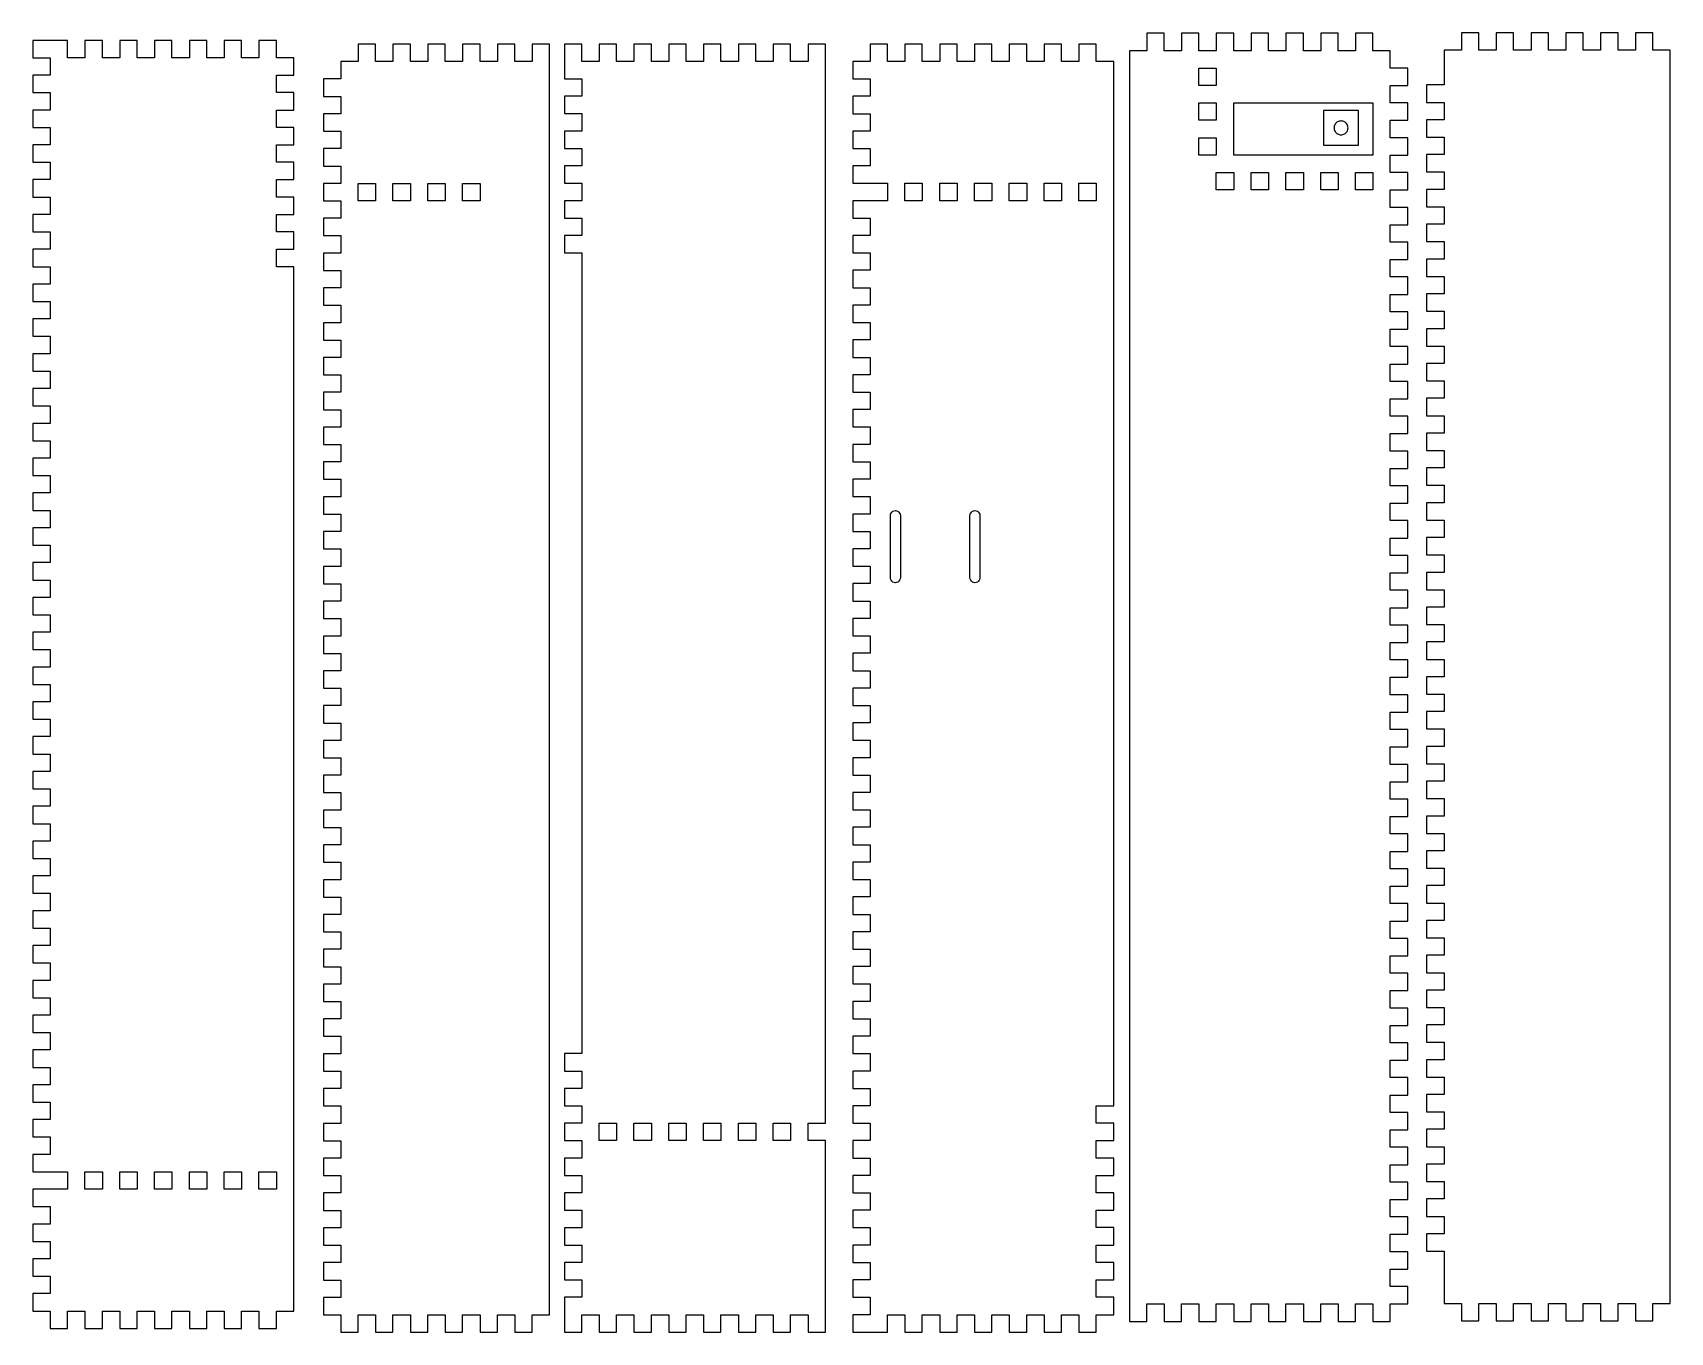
# Model space of a CAD drawing. Extents: x -73 to 855, y -280 to 666.
# Drawn here: x -63.5 to 407, y -280 to 93.3 of the extents above; entities that cross this region are included whole.
import ezdxf

# ---------------------------------------------------------------- set-up
doc = ezdxf.new("R2010")
doc.units = 0
doc.layers.add('Layer_1', color=7, linetype='CONTINUOUS')

msp = doc.modelspace()

# ---------------------------------------------------------------- linework, layer by layer
at = {"layer": 'Layer_1', "color": 7}
for points in [[(11.49133, 86.084317), (6.490688, 86.084317), (6.490688, 91.084956), (1.49008, 91.084956), (1.49008, 86.084317), (-3.510531, 86.084317), (-3.510531, 91.084956), (-8.51117, 91.084956), (-8.51117, 86.084317), (-13.511812, 86.084317), (-13.511812, 91.084956), (-18.51242, 91.084956), (-18.51242, 86.084317), (-23.513031, 86.084317), (-23.513031, 91.084956), (-28.51367, 91.084956), (-28.51367, 86.084317), (-33.514312, 86.084317), (-33.514312, 91.084956), (-38.51492, 91.084956), (-38.51492, 86.084317), (-43.515531, 86.084317), (-43.515531, 91.084956), (-48.51617, 91.084956), (-48.51617, 86.084317), (-53.507976, 86.084317), (-53.507976, 91.084956), (-58.508587, 91.084956), (-63.509226, 91.084956), (-63.509226, 86.084317), (-58.508587, 86.084317), (-58.508587, 81.083706), (-63.509226, 81.083706), (-63.509226, 76.083095), (-58.508587, 76.083095), (-58.508587, 71.082456), (-63.509226, 71.082456), (-63.509226, 66.081817), (-58.508587, 66.081817), (-58.508587, 61.081206), (-63.509226, 61.081206), (-63.509226, 56.0894), (-58.508587, 56.0894), (-58.508587, 51.088761), (-63.509226, 51.088761), (-63.509226, 46.08815), (-58.508587, 46.08815), (-58.508587, 41.08754), (-63.509226, 41.08754), (-63.509226, 36.086898), (-58.508587, 36.086898), (-58.508587, 31.086258), (-63.509226, 31.086258), (-63.509226, 26.085648), (-58.508587, 26.085648), (-58.508587, 21.085037), (-63.509226, 21.085037), (-63.509226, 16.084398), (-58.508587, 16.084398), (-58.508587, 11.08377), (-63.509226, 11.08377), (-63.509226, 6.083159), (-58.508587, 6.083159), (-58.508587, 1.08252), (-63.509226, 1.08252), (-63.509226, -3.918091), (-58.508587, -3.918091), (-58.508587, -8.91873), (-63.509226, -8.91873), (-63.509226, -13.910536), (-58.508587, -13.910536), (-58.508587, -18.911147), (-63.509226, -18.911147), (-63.509226, -23.911786), (-58.508587, -23.911786), (-58.508587, -28.912397), (-63.509226, -28.912397), (-63.509226, -33.913036), (-58.508587, -33.913036), (-58.508587, -38.913647), (-63.509226, -38.913647), (-63.509226, -43.914286), (-58.508587, -43.914286), (-58.508587, -48.914897), (-63.509226, -48.914897), (-63.509226, -53.915536), (-58.508587, -53.915536), (-58.508587, -58.916147), (-63.509226, -58.916147), (-63.509226, -63.916786), (-58.508587, -63.916786), (-58.508587, -68.917397), (-63.509226, -68.917397), (-63.509226, -73.918036), (-58.508587, -73.918036), (-58.508587, -78.918647), (-63.509226, -78.918647), (-63.509226, -83.910452), (-58.508587, -83.910452), (-58.508587, -88.911091), (-63.509226, -88.911091), (-63.509226, -93.911702), (-58.508587, -93.911702), (-58.508587, -98.912341), (-63.509226, -98.912341), (-63.509226, -103.912952), (-58.508587, -103.912952), (-58.508587, -108.913591), (-63.509226, -108.913591), (-63.509226, -113.914202), (-58.508587, -113.914202), (-58.508587, -118.914841), (-63.509226, -118.914841), (-63.509226, -123.915452), (-58.508587, -123.915452), (-58.508587, -128.916091), (-63.509226, -128.916091), (-63.509226, -133.916702), (-58.508587, -133.916702), (-58.508587, -138.917341), (-63.509226, -138.917341), (-63.509226, -143.917952), (-58.508587, -143.917952), (-58.508587, -148.918591), (-63.509226, -148.918591), (-63.509226, -153.910397), (-58.508587, -153.910397), (-58.508587, -158.911008), (-63.509226, -158.911008), (-63.509226, -163.911647), (-58.508587, -163.911647), (-58.508587, -168.912258), (-63.509226, -168.912258), (-63.509226, -173.912897), (-58.508587, -173.912897), (-58.508587, -178.913508), (-63.509226, -178.913508), (-63.509226, -183.914147), (-58.508587, -183.914147), (-58.508587, -188.914758), (-63.509226, -188.914758), (-63.509226, -193.915397), (-58.508587, -193.915397), (-58.508587, -198.916008), (-63.509226, -198.916008), (-63.509226, -203.916647), (-58.508587, -203.916647), (-58.508587, -208.917258), (-63.509226, -208.917258), (-63.509226, -213.917897), (-58.508587, -213.917897), (-58.508587, -218.918536), (-63.509226, -218.918536), (-63.509226, -223.910342), (-58.508587, -223.910342), (-58.508587, -228.910952), (-63.509226, -228.910952), (-63.509226, -233.911592), (-58.508587, -233.911592), (-53.507976, -233.911592), (-53.507976, -238.912202), (-58.508587, -238.912202), (-63.509226, -238.912202), (-63.509226, -243.912842), (-58.508587, -243.912842), (-58.508587, -248.913452), (-63.509226, -248.913452), (-63.509226, -253.914092), (-58.508587, -253.914092), (-58.508587, -258.914702), (-63.509226, -258.914702), (-63.509226, -263.915342), (-58.508587, -263.915342), (-58.508587, -268.915952), (-63.509226, -268.915952), (-63.509226, -273.916592), (-58.508587, -273.916592), (-58.508587, -278.917202), (-53.507976, -278.917202), (-53.507976, -273.916592), (-48.51617, -273.916592), (-48.51617, -278.917202), (-43.515531, -278.917202), (-43.515531, -273.916592), (-38.51492, -273.916592), (-38.51492, -278.917202), (-33.514312, -278.917202), (-33.514312, -273.916592), (-28.51367, -273.916592), (-28.51367, -278.917202), (-23.513031, -278.917202), (-23.513031, -273.916592), (-18.51242, -273.916592), (-18.51242, -278.917202), (-13.511812, -278.917202), (-13.511812, -273.916592), (-8.51117, -273.916592), (-8.51117, -278.917202), (-3.510531, -278.917202), (-3.510531, -273.916592), (1.49008, -273.916592), (1.49008, -278.917202), (6.490688, -278.917202), (6.490688, -273.916592), (11.49133, -273.916592), (11.49133, -263.915342), (11.49133, 26.085648), (6.490688, 26.085648), (6.490688, 31.086258), (11.49133, 31.086258), (11.49133, 36.086898), (6.490688, 36.086898), (6.490688, 41.08754), (11.49133, 41.08754), (11.49133, 46.08815), (6.490688, 46.08815), (6.490688, 51.088761), (11.49133, 51.088761), (11.49133, 56.0894), (6.490688, 56.0894), (6.490688, 61.081206), (11.49133, 61.081206), (11.49133, 66.081817), (6.490688, 66.081817), (6.490688, 71.082456), (11.49133, 71.082456), (11.49133, 76.083095), (6.490688, 76.083095), (6.490688, 81.083706), (11.49133, 81.083706), (11.49133, 86.084317), (11.49133, 86.084317)], [(30.00375, 90.002416), (30.00375, 85.001806), (25.003125, 85.001806), (25.003125, 80.001195), (20.0025, 80.001195), (20.0025, 75.000556), (25.003125, 75.000556), (25.003125, 69.999916), (20.0025, 69.999916), (20.0025, 64.999306), (25.003125, 64.999306), (25.003125, 59.998695), (20.0025, 59.998695), (20.0025, 54.998056), (25.003125, 54.998056), (25.003125, 50.00625), (25.003125, 49.997416), (20.0025, 49.997416), (20.0025, 45.005639), (25.003125, 45.005639), (25.003125, 40.005), (20.0025, 40.005), (20.0025, 35.004361), (25.003125, 35.004361), (25.003125, 30.00375), (20.0025, 30.00375), (20.0025, 25.003139), (25.003125, 25.003139), (25.003125, 20.0025), (20.0025, 20.0025), (20.0025, 15.001861), (25.003125, 15.001861), (25.003125, 10.00125), (20.0025, 10.00125), (20.0025, 5.000639), (25.003125, 5.000639), (25.003125, 0), (20.0025, 0), (20.0025, -5.000639), (25.003125, -5.000639), (25.003125, -10.00125), (20.0025, -10.00125), (20.0025, -15.001861), (25.003125, -15.001861), (25.003125, -20.0025), (20.0025, -20.0025), (20.0025, -25.003139), (25.003125, -25.003139), (25.003125, -29.994916), (20.0025, -29.994916), (20.0025, -34.995556), (25.003125, -34.995556), (25.003125, -39.996195), (20.0025, -39.996195), (20.0025, -44.996806), (25.003125, -44.996806), (25.003125, -49.997416), (20.0025, -49.997416), (20.0025, -54.998056), (25.003125, -54.998056), (25.003125, -59.998695), (20.0025, -59.998695), (20.0025, -64.999306), (25.003125, -64.999306), (25.003125, -69.999916), (20.0025, -69.999916), (20.0025, -75.000556), (25.003125, -75.000556), (25.003125, -80.001195), (20.0025, -80.001195), (20.0025, -85.001806), (25.003125, -85.001806), (25.003125, -90.002416), (20.0025, -90.002416), (20.0025, -95.003056), (25.003125, -95.003056), (25.003125, -99.994861), (20.0025, -99.994861), (20.0025, -104.995472), (25.003125, -104.995472), (25.003125, -109.996111), (20.0025, -109.996111), (20.0025, -114.99675), (25.003125, -114.99675), (25.003125, -119.997361), (20.0025, -119.997361), (20.0025, -124.997972), (25.003125, -124.997972), (25.003125, -129.998611), (20.0025, -129.998611), (20.0025, -134.99925), (25.003125, -134.99925), (25.003125, -139.999861), (20.0025, -139.999861), (20.0025, -145.000472), (25.003125, -145.000472), (25.003125, -150.001111), (20.0025, -150.001111), (20.0025, -155.00175), (25.003125, -155.00175), (25.003125, -160.002361), (20.0025, -160.002361), (20.0025, -165.002972), (25.003125, -165.002972), (25.003125, -169.994806), (20.0025, -169.994806), (20.0025, -174.995417), (25.003125, -174.995417), (25.003125, -179.996028), (20.0025, -179.996028), (20.0025, -184.996667), (25.003125, -184.996667), (25.003125, -189.997306), (20.0025, -189.997306), (20.0025, -194.997917), (25.003125, -194.997917), (25.003125, -199.998528), (20.0025, -199.998528), (20.0025, -204.999167), (25.003125, -204.999167), (25.003125, -209.999806), (20.0025, -209.999806), (20.0025, -215.000417), (25.003125, -215.000417), (25.003125, -220.001028), (20.0025, -220.001028), (20.0025, -225.001667), (25.003125, -225.001667), (25.003125, -230.002306), (20.0025, -230.002306), (20.0025, -235.002917), (25.003125, -235.002917), (25.003125, -239.994722), (20.0025, -239.994722), (20.0025, -244.995361), (25.003125, -244.995361), (25.003125, -249.995972), (20.0025, -249.995972), (20.0025, -254.996583), (25.003125, -254.996583), (25.003125, -259.997222), (20.0025, -259.997222), (20.0025, -264.997861), (25.003125, -264.997861), (25.003125, -269.998472), (20.0025, -269.998472), (20.0025, -274.999083), (25.003125, -274.999083), (25.003125, -279.999722), (30.00375, -279.999722), (30.00375, -274.999083), (35.004375, -274.999083), (35.004375, -279.999722), (39.996181, -279.999722), (39.996181, -274.999083), (44.996806, -274.999083), (44.996806, -279.999722), (49.997431, -279.999722), (49.997431, -274.999083), (54.998056, -274.999083), (54.998056, -279.999722), (59.998681, -279.999722), (59.998681, -274.999083), (64.999306, -274.999083), (64.999306, -279.999722), (69.999931, -279.999722), (69.999931, -274.999083), (75.000556, -274.999083), (75.000556, -279.999722), (80.001181, -279.999722), (80.001181, -274.999083), (85.001806, -274.999083), (85.001806, 85.001806), (85.001806, 90.002416), (80.001181, 90.002416), (80.001181, 85.001806), (75.000556, 85.001806), (75.000556, 90.002416), (69.999931, 90.002416), (69.999931, 85.001806), (64.999306, 85.001806), (64.999306, 90.002416), (59.998681, 90.002416), (59.998681, 85.001806), (54.998056, 85.001806), (54.998056, 90.002416), (49.997431, 90.002416), (49.997431, 85.001806), (44.996806, 85.001806), (44.996806, 90.002416), (39.996181, 90.002416), (39.996181, 85.001806), (35.004375, 85.001806), (35.004375, 90.002416), (30.00375, 90.002416), (30.00375, 90.002416)], [(164.243873, 90.037138), (159.243234, 90.037138), (159.243234, 85.036513), (154.242623, 85.036513), (154.242623, 90.037138), (149.242012, 90.037138), (149.242012, 85.036513), (144.241373, 85.036513), (144.241373, 90.037138), (139.240734, 90.037138), (139.240734, 85.036513), (134.240123, 85.036513), (134.240123, 90.037138), (129.239512, 90.037138), (129.239512, 85.036513), (124.238873, 85.036513), (124.238873, 90.037138), (119.238234, 90.037138), (119.238234, 85.036513), (114.237623, 85.036513), (114.237623, 90.037138), (109.237012, 90.037138), (109.237012, 85.036513), (104.236373, 85.036513), (104.236373, 90.037138), (99.244568, 90.037138), (99.244568, 85.036513), (94.243957, 85.036513), (94.243957, 90.037138), (89.243318, 90.037138), (89.243318, 80.035888), (94.243957, 80.035888), (94.243957, 75.035263), (89.243318, 75.035263), (89.243318, 70.043458), (94.243957, 70.043458), (94.243957, 65.042833), (89.243318, 65.042833), (89.243318, 60.042208), (94.243957, 60.042208), (94.243957, 55.041583), (89.243318, 55.041583), (89.243318, 50.040958), (94.243957, 50.040958), (94.243957, 45.040333), (89.243318, 45.040333), (89.243318, 40.039708), (94.243957, 40.039708), (94.243957, 35.039083), (89.243318, 35.039083), (89.243318, 30.038458), (94.243957, 30.038458), (94.243957, 25.037833), (94.243957, 20.037208), (94.243957, -24.959592), (94.243957, -199.963842), (89.243318, -199.963842), (89.243318, -204.964453), (94.243957, -204.964453), (94.243957, -209.956287), (89.243318, -209.956287), (89.243318, -214.956898), (94.243957, -214.956898), (94.243957, -219.957509), (89.243318, -219.957509), (89.243318, -224.958148), (94.243957, -224.958148), (94.243957, -229.958787), (89.243318, -229.958787), (89.243318, -234.959398), (94.243957, -234.959398), (94.243957, -239.960009), (89.243318, -239.960009), (89.243318, -244.960648), (94.243957, -244.960648), (94.243957, -249.961287), (89.243318, -249.961287), (89.243318, -254.961898), (94.243957, -254.961898), (94.243957, -259.962509), (89.243318, -259.962509), (89.243318, -264.963148), (94.243957, -264.963148), (94.243957, -269.963787), (89.243318, -269.963787), (89.243318, -279.956204), (94.243957, -279.956204), (94.243957, -274.964398), (99.244568, -274.964398), (99.244568, -279.956204), (104.236373, -279.956204), (104.236373, -274.964398), (109.237012, -274.964398), (109.237012, -279.956204), (114.237623, -279.956204), (114.237623, -274.964398), (119.238234, -274.964398), (119.238234, -279.956204), (124.238873, -279.956204), (124.238873, -274.964398), (129.239512, -274.964398), (129.239512, -279.956204), (134.240123, -279.956204), (134.240123, -274.964398), (139.240734, -274.964398), (139.240734, -279.956204), (144.241373, -279.956204), (144.241373, -274.964398), (149.242012, -274.964398), (149.242012, -279.956204), (154.242623, -279.956204), (154.242623, -274.964398), (159.243234, -274.964398), (159.243234, -279.956204), (164.243873, -279.956204), (164.243873, -224.958148), (159.243234, -224.958148), (159.243234, -219.957509), (164.243873, -219.957509), (164.243873, -214.956898), (164.243873, -209.956287), (164.243873, -194.963232), (164.243873, 20.037208), (164.243873, 30.038458), (164.243873, 35.039083), (164.243873, 45.040333), (164.243873, 90.037138), (164.243873, 90.037138)], [(247.088112, 85.04093), (242.087473, 85.04093), (242.087473, 90.041541), (237.086862, 90.041541), (237.086862, 85.04093), (232.086252, 85.04093), (232.086252, 90.041541), (227.085612, 90.041541), (227.085612, 85.04093), (222.084973, 85.04093), (222.084973, 90.041541), (217.084362, 90.041541), (217.084362, 85.04093), (212.083752, 85.04093), (212.083752, 90.041541), (207.083112, 90.041541), (207.083112, 85.04093), (202.082473, 85.04093), (202.082473, 90.041541), (197.081862, 90.041541), (197.081862, 85.04093), (192.081252, 85.04093), (192.081252, 90.041541), (187.080612, 90.041541), (187.080612, 85.04093), (182.088807, 85.04093), (182.088807, 90.041541), (177.088196, 90.041541), (177.088196, 85.04093), (172.087557, 85.04093), (172.087557, 80.040319), (177.088196, 80.040319), (177.088196, 75.03968), (172.087557, 75.03968), (172.087557, 70.039041), (177.088196, 70.039041), (177.088196, 65.03843), (172.087557, 65.03843), (172.087557, 60.037819), (177.088196, 60.037819), (177.088196, 55.03718), (172.087557, 55.03718), (172.087557, 50.036541), (177.088196, 50.036541), (182.088807, 50.036541), (182.088807, 45.03593), (177.088196, 45.03593), (172.087557, 45.03593), (172.087557, 40.035319), (177.088196, 40.035319), (177.088196, 35.03468), (172.087557, 35.03468), (172.087557, 30.042874), (177.088196, 30.042874), (177.088196, 25.042264), (172.087557, 25.042264), (172.087557, 20.041624), (177.088196, 20.041624), (177.088196, 15.040985), (172.087557, 15.040985), (172.087557, 10.040366), (177.088196, 10.040366), (177.088196, 5.039755), (172.087557, 5.039755), (172.087557, 0.039116), (177.088196, 0.039116), (177.088196, -4.961523), (172.087557, -4.961523), (172.087557, -9.962134), (177.088196, -9.962134), (177.088196, -14.962745), (172.087557, -14.962745), (172.087557, -19.963384), (177.088196, -19.963384), (177.088196, -24.964023), (172.087557, -24.964023), (172.087557, -29.964634), (177.088196, -29.964634), (177.088196, -34.965245), (172.087557, -34.965245), (172.087557, -39.957079), (177.088196, -39.957079), (177.088196, -44.95769), (172.087557, -44.95769), (172.087557, -49.9583), (177.088196, -49.9583), (177.088196, -54.95894), (172.087557, -54.95894), (172.087557, -59.959579), (177.088196, -59.959579), (177.088196, -64.96019), (172.087557, -64.96019), (172.087557, -69.9608), (177.088196, -69.9608), (177.088196, -74.96144), (172.087557, -74.96144), (172.087557, -79.962079), (177.088196, -79.962079), (177.088196, -84.96269), (172.087557, -84.96269), (172.087557, -89.9633), (177.088196, -89.9633), (177.088196, -94.96394), (172.087557, -94.96394), (172.087557, -99.964579), (177.088196, -99.964579), (177.088196, -104.96519), (172.087557, -104.96519), (172.087557, -109.956995), (177.088196, -109.956995), (177.088196, -114.957634), (172.087557, -114.957634), (172.087557, -119.958245), (177.088196, -119.958245), (177.088196, -124.958856), (172.087557, -124.958856), (172.087557, -129.959495), (177.088196, -129.959495), (177.088196, -134.960134), (172.087557, -134.960134), (172.087557, -139.960745), (177.088196, -139.960745), (177.088196, -144.961356), (172.087557, -144.961356), (172.087557, -149.961995), (177.088196, -149.961995), (177.088196, -154.962634), (172.087557, -154.962634), (172.087557, -159.963245), (177.088196, -159.963245), (177.088196, -164.963856), (172.087557, -164.963856), (172.087557, -169.964495), (177.088196, -169.964495), (177.088196, -174.965134), (172.087557, -174.965134), (172.087557, -179.956912), (177.088196, -179.956912), (177.088196, -184.957551), (172.087557, -184.957551), (172.087557, -189.95819), (177.088196, -189.95819), (177.088196, -194.958801), (172.087557, -194.958801), (172.087557, -199.959412), (177.088196, -199.959412), (177.088196, -204.960051), (172.087557, -204.960051), (172.087557, -209.96069), (177.088196, -209.96069), (177.088196, -214.961301), (172.087557, -214.961301), (172.087557, -219.961912), (177.088196, -219.961912), (177.088196, -224.962551), (172.087557, -224.962551), (172.087557, -229.96319), (177.088196, -229.96319), (177.088196, -234.963801), (172.087557, -234.963801), (172.087557, -239.964412), (177.088196, -239.964412), (177.088196, -244.965051), (172.087557, -244.965051), (172.087557, -249.956856), (177.088196, -249.956856), (177.088196, -254.957467), (172.087557, -254.957467), (172.087557, -259.958106), (177.088196, -259.958106), (177.088196, -264.958745), (172.087557, -264.958745), (172.087557, -269.959356), (177.088196, -269.959356), (177.088196, -274.959967), (172.087557, -274.959967), (172.087557, -279.960606), (177.088196, -279.960606), (182.088807, -279.960606), (182.088807, -274.959967), (187.080612, -274.959967), (187.080612, -279.960606), (192.081252, -279.960606), (192.081252, -274.959967), (197.081862, -274.959967), (197.081862, -279.960606), (202.082473, -279.960606), (202.082473, -274.959967), (207.083112, -274.959967), (207.083112, -279.960606), (212.083752, -279.960606), (212.083752, -274.959967), (217.084362, -274.959967), (217.084362, -279.960606), (222.084973, -279.960606), (222.084973, -274.959967), (227.085612, -274.959967), (227.085612, -279.960606), (232.086252, -279.960606), (232.086252, -274.959967), (237.086862, -274.959967), (237.086862, -279.960606), (242.087473, -279.960606), (242.087473, -274.959967), (247.088112, -274.959967), (247.088112, -269.959356), (242.087473, -269.959356), (242.087473, -264.958745), (247.088112, -264.958745), (247.088112, -259.958106), (242.087473, -259.958106), (242.087473, -254.957467), (247.088112, -254.957467), (247.088112, -249.956856), (242.087473, -249.956856), (242.087473, -244.965051), (247.088112, -244.965051), (247.088112, -239.964412), (242.087473, -239.964412), (242.087473, -234.963801), (247.088112, -234.963801), (247.088112, -229.96319), (242.087473, -229.96319), (242.087473, -224.962551), (247.088112, -224.962551), (247.088112, -219.961912), (242.087473, -219.961912), (242.087473, -214.961301), (247.088112, -214.961301), (247.088112, 75.03968), (247.088112, 85.04093), (247.088112, 85.04093)], [(256.573257, 93.132639), (256.573257, 88.132028), (251.572646, 88.132028), (251.572646, -271.868872), (251.572646, -276.869511), (256.573257, -276.869511), (256.573257, -271.868872), (261.565091, -271.868872), (261.565091, -276.869511), (266.565702, -276.869511), (266.565702, -271.868872), (271.566313, -271.868872), (271.566313, -276.869511), (276.566952, -276.869511), (276.566952, -271.868872), (281.567591, -271.868872), (281.567591, -276.869511), (286.56819, -276.869511), (286.56819, -271.868872), (291.568801, -271.868872), (291.568801, -276.869511), (296.56944, -276.869511), (296.56944, -271.868872), (301.57008, -271.868872), (301.57008, -276.869511), (306.57069, -276.869511), (306.57069, -271.868872), (311.571301, -271.868872), (311.571301, -276.869511), (316.563135, -276.869511), (316.563135, -271.868872), (321.563746, -271.868872), (321.563746, -276.869511), (326.564357, -276.869511), (326.564357, -271.868872), (331.564996, -271.868872), (331.564996, -266.868261), (326.564357, -266.868261), (326.564357, -261.86765), (331.564996, -261.86765), (331.564996, -256.867011), (326.564357, -256.867011), (326.564357, -251.866372), (331.564996, -251.866372), (331.564996, -246.865761), (326.564357, -246.865761), (326.564357, -241.86515), (331.564996, -241.86515), (331.564996, -236.864511), (326.564357, -236.864511), (326.564357, -231.872705), (331.564996, -231.872705), (331.564996, -226.872094), (326.564357, -226.872094), (326.564357, -221.871455), (331.564996, -221.871455), (331.564996, -216.870816), (326.564357, -216.870816), (326.564357, -211.870205), (331.564996, -211.870205), (331.564996, -206.869594), (326.564357, -206.869594), (326.564357, -201.868955), (331.564996, -201.868955), (331.564996, -196.868316), (326.564357, -196.868316), (326.564357, -191.867705), (331.564996, -191.867705), (331.564996, -186.867094), (326.564357, -186.867094), (326.564357, -181.866455), (331.564996, -181.866455), (331.564996, -176.865816), (326.564357, -176.865816), (326.564357, -171.865205), (331.564996, -171.865205), (331.564996, -166.864594), (326.564357, -166.864594), (326.564357, -161.872761), (331.564996, -161.872761), (331.564996, -156.87215), (326.564357, -156.87215), (326.564357, -151.871539), (331.564996, -151.871539), (331.564996, -146.8709), (326.564357, -146.8709), (326.564357, -141.870261), (331.564996, -141.870261), (331.564996, -136.86965), (326.564357, -136.86965), (326.564357, -131.869039), (331.564996, -131.869039), (331.564996, -126.8684), (326.564357, -126.8684), (326.564357, -121.867761), (331.564996, -121.867761), (331.564996, -116.86715), (326.564357, -116.86715), (326.564357, -111.866539), (331.564996, -111.866539), (331.564996, -106.8659), (326.564357, -106.8659), (326.564357, -101.865261), (331.564996, -101.865261), (331.564996, -96.86465), (326.564357, -96.86465), (326.564357, -91.872844), (331.564996, -91.872844), (331.564996, -86.872205), (326.564357, -86.872205), (326.564357, -81.871594), (331.564996, -81.871594), (331.564996, -76.870983), (326.564357, -76.870983), (326.564357, -71.870344), (331.564996, -71.870344), (331.564996, -66.869705), (326.564357, -66.869705), (326.564357, -61.869094), (331.564996, -61.869094), (331.564996, -56.868483), (326.564357, -56.868483), (326.564357, -51.867844), (331.564996, -51.867844), (331.564996, -46.867205), (326.564357, -46.867205), (326.564357, -41.866594), (331.564996, -41.866594), (331.564996, -36.865983), (326.564357, -36.865983), (326.564357, -31.865344), (331.564996, -31.865344), (331.564996, -26.864705), (326.564357, -26.864705), (326.564357, -21.872928), (331.564996, -21.872928), (331.564996, -16.872289), (326.564357, -16.872289), (326.564357, -11.87165), (331.564996, -11.87165), (331.564996, -6.871039), (326.564357, -6.871039), (326.564357, -1.870428), (331.564996, -1.870428), (331.564996, 3.130211), (326.564357, 3.130211), (326.564357, 8.13085), (331.564996, 8.13085), (331.564996, 13.131461), (326.564357, 13.131461), (326.564357, 18.132084), (331.564996, 18.132084), (331.564996, 23.132723), (326.564357, 23.132723), (326.564357, 28.133362), (331.564996, 28.133362), (331.564996, 33.133973), (326.564357, 33.133973), (326.564357, 38.134584), (331.564996, 38.134584), (331.564996, 43.135223), (326.564357, 43.135223), (326.564357, 48.135862), (331.564996, 48.135862), (331.564996, 53.127639), (326.564357, 53.127639), (326.564357, 53.136473), (326.564357, 58.128278), (331.564996, 58.128278), (331.564996, 63.128917), (326.564357, 63.128917), (326.564357, 68.129528), (331.564996, 68.129528), (331.564996, 73.130139), (326.564357, 73.130139), (326.564357, 78.130778), (331.564996, 78.130778), (331.564996, 83.131417), (326.564357, 83.131417), (326.564357, 88.132028), (321.563746, 88.132028), (321.563746, 93.132639), (316.563135, 93.132639), (316.563135, 88.132028), (311.571301, 88.132028), (311.571301, 93.132639), (306.57069, 93.132639), (306.57069, 88.132028), (301.57008, 88.132028), (301.57008, 93.132639), (296.56944, 93.132639), (296.56944, 88.132028), (291.568801, 88.132028), (291.568801, 93.132639), (286.56819, 93.132639), (286.56819, 88.132028), (281.567591, 88.132028), (281.567591, 93.132639), (276.566952, 93.132639), (276.566952, 88.132028), (271.566313, 88.132028), (271.566313, 93.132639), (266.565702, 93.132639), (266.565702, 88.132028), (261.565091, 88.132028), (261.565091, 93.132639), (256.573257, 93.132639), (256.573257, 93.132639)], [(406.993062, 88.283164), (401.992451, 88.283164), (401.992451, 93.283789), (396.991812, 93.283789), (396.991812, 88.283164), (391.991201, 88.283164), (391.991201, 93.283789), (386.990562, 93.283789), (386.990562, 88.283164), (381.989951, 88.283164), (381.989951, 93.283789), (376.998117, 93.283789), (376.998117, 88.283164), (371.997506, 88.283164), (371.997506, 93.283789), (366.996895, 93.283789), (366.996895, 88.283164), (361.996256, 88.283164), (361.996256, 93.283789), (356.995617, 93.283789), (356.995617, 88.283164), (351.995006, 88.283164), (351.995006, 93.283789), (346.994395, 93.283789), (346.994395, 88.283164), (341.993756, 88.283164), (341.993756, 78.281914), (336.993117, 78.281914), (336.993117, 73.290108), (341.993756, 73.290108), (341.993756, 68.289483), (336.993117, 68.289483), (336.993117, 63.288858), (341.993756, 63.288858), (341.993756, 58.288233), (336.993117, 58.288233), (336.993117, 53.287608), (341.993756, 53.287608), (341.993756, 48.286983), (336.993117, 48.286983), (336.993117, 43.286358), (341.993756, 43.286358), (341.993756, 38.285733), (336.993117, 38.285733), (336.993117, 33.285108), (341.993756, 33.285108), (341.993756, 28.284483), (336.993117, 28.284483), (336.993117, 23.283858), (341.993756, 23.283858), (341.993756, 18.283233), (336.993117, 18.283233), (336.993117, 13.28262), (341.993756, 13.28262), (341.993756, 8.28198), (336.993117, 8.28198), (336.993117, 3.290175), (341.993756, 3.290175), (341.993756, -1.710464), (336.993117, -1.710464), (336.993117, -6.711075), (341.993756, -6.711075), (341.993756, -11.711714), (336.993117, -11.711714), (336.993117, -16.712325), (341.993756, -16.712325), (341.993756, -21.712964), (336.993117, -21.712964), (336.993117, -26.713575), (341.993756, -26.713575), (341.993756, -31.714214), (336.993117, -31.714214), (336.993117, -36.714825), (341.993756, -36.714825), (341.993756, -41.715464), (336.993117, -41.715464), (336.993117, -46.716075), (341.993756, -46.716075), (341.993756, -51.716714), (336.993117, -51.716714), (336.993117, -56.717325), (341.993756, -56.717325), (341.993756, -61.717964), (336.993117, -61.717964), (336.993117, -66.70977), (341.993756, -66.70977), (341.993756, -71.710381), (336.993117, -71.710381), (336.993117, -76.71102), (341.993756, -76.71102), (341.993756, -81.711631), (336.993117, -81.711631), (336.993117, -86.71227), (341.993756, -86.71227), (341.993756, -91.712881), (336.993117, -91.712881), (336.993117, -96.71352), (341.993756, -96.71352), (341.993756, -101.714131), (336.993117, -101.714131), (336.993117, -106.71477), (341.993756, -106.71477), (341.993756, -111.715381), (336.993117, -111.715381), (336.993117, -116.71602), (341.993756, -116.71602), (341.993756, -121.716631), (336.993117, -121.716631), (336.993117, -126.71727), (341.993756, -126.71727), (341.993756, -131.717881), (336.993117, -131.717881), (336.993117, -136.709686), (341.993756, -136.709686), (341.993756, -141.710325), (336.993117, -141.710325), (336.993117, -146.710936), (341.993756, -146.710936), (341.993756, -151.711575), (336.993117, -151.711575), (336.993117, -156.712186), (341.993756, -156.712186), (341.993756, -161.712825), (336.993117, -161.712825), (336.993117, -166.713436), (341.993756, -166.713436), (341.993756, -171.714075), (336.993117, -171.714075), (336.993117, -176.714686), (341.993756, -176.714686), (341.993756, -181.715297), (336.993117, -181.715297), (336.993117, -186.715936), (341.993756, -186.715936), (341.993756, -191.716575), (336.993117, -191.716575), (336.993117, -196.717186), (341.993756, -196.717186), (341.993756, -201.717797), (336.993117, -201.717797), (336.993117, -206.709631), (341.993756, -206.709631), (341.993756, -211.710242), (336.993117, -211.710242), (336.993117, -216.710853), (341.993756, -216.710853), (341.993756, -221.711492), (336.993117, -221.711492), (336.993117, -226.712131), (341.993756, -226.712131), (341.993756, -231.712742), (336.993117, -231.712742), (336.993117, -236.713353), (341.993756, -236.713353), (341.993756, -241.713992), (336.993117, -241.713992), (336.993117, -246.714631), (341.993756, -246.714631), (341.993756, -251.715242), (336.993117, -251.715242), (336.993117, -256.715853), (341.993756, -256.715853), (341.993756, -271.717742), (346.994395, -271.717742), (346.994395, -276.709547), (351.995006, -276.709547), (351.995006, -271.717742), (356.995617, -271.717742), (356.995617, -276.709547), (361.996256, -276.709547), (361.996256, -271.717742), (366.996895, -271.717742), (366.996895, -276.709547), (371.997506, -276.709547), (371.997506, -271.717742), (376.998117, -271.717742), (376.998117, -276.709547), (381.989951, -276.709547), (381.989951, -271.717742), (386.990562, -271.717742), (386.990562, -276.709547), (391.991201, -276.709547), (391.991201, -271.717742), (396.991812, -271.717742), (396.991812, -276.709547), (401.992451, -276.709547), (401.992451, -271.717742), (406.993062, -271.717742), (406.993062, 88.283164), (406.993062, 88.283164)], [(271.566313, 83.131417), (276.566952, 83.131417), (276.566952, 78.130778), (271.566313, 78.130778), (271.566313, 83.131417), (271.566313, 83.131417)], [(271.566313, 73.130139), (276.566952, 73.130139), (276.566952, 68.129528), (271.566313, 68.129528), (271.566313, 73.130139), (271.566313, 73.130139)], [(281.567591, 73.130139), (321.57258, 73.130139), (321.57258, 58.128278), (281.567591, 58.128278), (281.567591, 73.130139), (281.567591, 73.130139)], [(307.403105, 70.965306), (307.403105, 60.964084), (317.404355, 60.964084), (317.404355, 70.965306), (307.403105, 70.965306), (307.403105, 70.965306)], [(312.403716, 67.966694), (312.403716, 67.966694)], [(271.566313, 63.128917), (276.566952, 63.128917), (276.566952, 58.128278), (271.566313, 58.128278), (271.566313, 63.128917), (271.566313, 63.128917)], [(276.566952, 53.127639), (281.567591, 53.127639), (281.567591, 48.127028), (276.566952, 48.127028), (276.566952, 53.127639), (276.566952, 53.127639)], [(286.56819, 53.127639), (291.568801, 53.127639), (291.568801, 48.127028), (286.56819, 48.127028), (286.56819, 53.127639), (286.56819, 53.127639)], [(296.56944, 53.127639), (301.57008, 53.127639), (301.57008, 48.127028), (296.56944, 48.127028), (296.56944, 53.127639), (296.56944, 53.127639)], [(306.57069, 53.127639), (311.571301, 53.127639), (311.571301, 48.127028), (306.57069, 48.127028), (306.57069, 53.127639), (306.57069, 53.127639)], [(316.57194, 53.127639), (321.57258, 53.127639), (321.57258, 48.127028), (316.57194, 48.127028), (316.57194, 53.127639), (316.57194, 53.127639)], [(30.00375, 49.997416), (35.004375, 49.997416), (35.004375, 44.996806), (30.00375, 44.996806), (30.00375, 49.997416), (30.00375, 49.997416)], [(39.996181, 49.997416), (44.996806, 49.997416), (44.996806, 44.996806), (39.996181, 44.996806), (39.996181, 49.997416), (39.996181, 49.997416)], [(49.997431, 49.997416), (54.998056, 49.997416), (54.998056, 44.996806), (49.997431, 44.996806), (49.997431, 49.997416), (49.997431, 49.997416)], [(59.998681, 49.997416), (64.999306, 49.997416), (64.999306, 44.996806), (59.998681, 44.996806), (59.998681, 49.997416), (59.998681, 49.997416)], [(192.081252, 50.036541), (192.081252, 45.03593), (187.080612, 45.03593), (187.080612, 50.036541), (192.081252, 50.036541), (192.081252, 50.036541)], [(202.082473, 50.036541), (202.082473, 45.03593), (197.081862, 45.03593), (197.081862, 50.036541), (202.082473, 50.036541), (202.082473, 50.036541)], [(212.083752, 50.036541), (212.083752, 45.03593), (207.083112, 45.03593), (207.083112, 50.036541), (212.083752, 50.036541), (212.083752, 50.036541)], [(222.084973, 50.036541), (222.084973, 45.03593), (217.084362, 45.03593), (217.084362, 50.036541), (222.084973, 50.036541), (222.084973, 50.036541)], [(232.086252, 50.036541), (232.086252, 45.03593), (227.085612, 45.03593), (227.085612, 50.036541), (232.086252, 50.036541), (232.086252, 50.036541)], [(242.087473, 50.036541), (242.087473, 45.03593), (237.086862, 45.03593), (237.086862, 50.036541), (242.087473, 50.036541), (242.087473, 50.036541)], [(182.900196, -63.240412), (182.900196, -45.425134)], [(185.775335, -45.425134), (185.775335, -63.240412)], [(185.775335, -45.425134), (185.775335, -45.425134)], [(205.78664, -63.240412), (205.78664, -45.425134)], [(208.661807, -45.425134), (208.661807, -63.240412)], [(208.661807, -45.425134), (208.661807, -45.425134)], [(104.236373, -219.957509), (104.236373, -224.958148), (99.244568, -224.958148), (99.244568, -219.957509), (104.236373, -219.957509), (104.236373, -219.957509)], [(114.237623, -219.957509), (114.237623, -224.958148), (109.237012, -224.958148), (109.237012, -219.957509), (114.237623, -219.957509), (114.237623, -219.957509)], [(124.238873, -219.957509), (124.238873, -224.958148), (119.238234, -224.958148), (119.238234, -219.957509), (124.238873, -219.957509), (124.238873, -219.957509)], [(134.240123, -219.957509), (134.240123, -224.958148), (129.239512, -224.958148), (129.239512, -219.957509), (134.240123, -219.957509), (134.240123, -219.957509)], [(144.241373, -219.957509), (144.241373, -224.958148), (139.240734, -224.958148), (139.240734, -219.957509), (144.241373, -219.957509), (144.241373, -219.957509)], [(154.242623, -219.957509), (154.242623, -224.958148), (149.242012, -224.958148), (149.242012, -219.957509), (154.242623, -219.957509), (154.242623, -219.957509)], [(-43.515531, -233.911592), (-43.515531, -238.912202), (-48.51617, -238.912202), (-48.51617, -233.911592), (-43.515531, -233.911592), (-43.515531, -233.911592)], [(-33.514312, -233.911592), (-33.514312, -238.912202), (-38.51492, -238.912202), (-38.51492, -233.911592), (-33.514312, -233.911592), (-33.514312, -233.911592)], [(-23.513031, -233.911592), (-23.513031, -238.912202), (-28.51367, -238.912202), (-28.51367, -233.911592), (-23.513031, -233.911592), (-23.513031, -233.911592)], [(-13.511812, -233.911592), (-13.511812, -238.912202), (-18.51242, -238.912202), (-18.51242, -233.911592), (-13.511812, -233.911592), (-13.511812, -233.911592)], [(-3.510531, -233.911592), (-3.510531, -238.912202), (-8.51117, -238.912202), (-8.51117, -233.911592), (-3.510531, -233.911592), (-3.510531, -233.911592)], [(6.490688, -233.911592), (6.490688, -238.912202), (1.49008, -238.912202), (1.49008, -233.911592), (6.490688, -233.911592), (6.490688, -233.911592)]]:
    msp.add_lwpolyline(points, dxfattribs=at)
for points, knots in [([(312.403716, 67.966694), (312.756468, 67.911531), (313.451758, 67.802801), (314.217044, 67.005942), (314.501479, 65.966537), (314.217044, 64.916185), (313.451758, 64.15153), (312.403722, 63.86689), (311.355689, 64.151533), (310.590415, 64.916188), (310.305981, 65.966537), (310.590415, 67.00594), (311.355689, 67.802797), (312.05097, 67.91153), (312.403716, 67.966694)], [0, 0, 0, 0, 1.04637, 2.062442, 3.108794, 4.155145, 5.171217, 6.217588, 7.263939, 8.280005, 9.326357, 10.372708, 11.388775, 12.435126, 12.435126, 12.435126, 12.435126]), ([(182.900196, -45.425134), (182.939365, -45.171245), (183.016438, -44.671676), (183.588796, -44.121237), (184.337764, -43.919613), (185.08674, -44.121225), (185.659106, -44.671676), (185.73617, -45.171245), (185.775335, -45.425134)], [0, 0, 0, 0, 0.752764, 1.48119, 2.233908, 2.986669, 3.715091, 4.467853, 4.467853, 4.467853, 4.467853]), ([(205.78664, -45.425134), (205.825807, -45.171245), (205.902876, -44.671675), (206.475244, -44.121229), (207.224224, -43.919614), (207.973203, -44.121229), (208.545571, -44.671675), (208.62264, -45.171245), (208.661807, -45.425134)], [0, 0, 0, 0, 0.752763, 1.48119, 2.233939, 2.986688, 3.715114, 4.467877, 4.467877, 4.467877, 4.467877]), ([(185.775335, -63.240412), (185.736041, -63.494909), (185.658677, -63.995985), (185.088061, -64.550412), (184.337764, -64.756004), (183.587475, -64.5504), (183.016866, -63.995986), (182.939493, -63.494909), (182.900196, -63.240412)], [0, 0, 0, 0, 0.75493, 1.486369, 2.239732, 2.993051, 3.724494, 4.479427, 4.479427, 4.479427, 4.479427]), ([(208.661807, -63.240412), (208.622512, -63.494909), (208.545143, -63.995986), (207.974524, -64.550409), (207.224224, -64.756003), (206.473923, -64.550409), (205.903304, -63.995986), (205.825936, -63.494909), (205.78664, -63.240412)], [0, 0, 0, 0, 0.754931, 1.486375, 2.239726, 2.993076, 3.72452, 4.479451, 4.479451, 4.479451, 4.479451])]:
    msp.add_open_spline(points, degree=3, knots=knots, dxfattribs=at)

doc.saveas('drawing.dxf')
